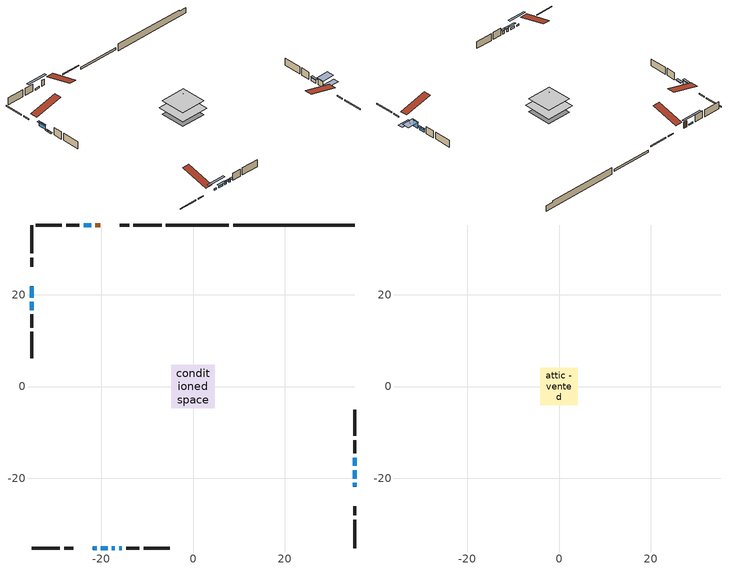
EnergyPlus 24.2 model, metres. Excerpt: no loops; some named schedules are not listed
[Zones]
conditioned space
 floor adiabatic (Floor3 construction): -2.5,-2.5 -2.5,2.5 2.5,2.5 2.5,-2.5 z0.98
 floor adiabatic (AdiabaticFloorConstruction): -4.76,-4.76 -4.76,4.76 4.76,4.76 4.76,-4.76 z0.98
 floor foundation (Slab1 construction): -4.1,-4.1 -4.1,4.1 4.1,4.1 4.1,-4.1 z-1.31
 floor foundation (Slab2 construction): -2.5,-2.5 -2.5,2.5 2.5,2.5 2.5,-2.5 z-0.61
 wall outside (RimJoist1 construction): -6.83,35.26 -13,35.26 / -35.26,-35.26 -29.09,-35.26 / -35.26,35.26 -35.26,29.09 / 35.26,-35.26 35.26,-29.09 z0.98:1.28
 wall outside (RimJoist2 construction): -13.93,35.26 -15.98,35.26 / -28.16,-35.26 -26.11,-35.26 / -35.26,28.16 -35.26,26.11 / 35.26,-28.16 35.26,-26.11 z0.98:1.28
 wall outside (AdiabaticWallConstruction 1): -20.26,35.26 -21.3,35.26 z0.98:3.01
 wall outside (AdiabaticWallConstruction): 35.26,-21.83 35.26,-21.02 z0.98:1.62; -21.83,-35.26 -21.02,-35.26 z0.98:1.49; 35.26,-20.09 35.26,-18.26 z0.98:2.99; -20.09,-35.26 -18.62,-35.26 z0.98:1.74; -17.69,-35.26 -17.08,-35.26 / -16.15,-35.26 -15.54,-35.26 z0.98:1.95; 35.26,-17.33 35.26,-15.5 z0.98:2.05; -35.26,21.83 -35.26,19.42 z0.98:2.4; -35.26,18.49 -35.26,16.66 z0.98:1.08; -22.23,35.26 -23.86,35.26 z0.98:1.44
 wall outside (Wall1 construction): -24.78,35.26 -27.67,35.26 / -14.61,-35.26 -11.72,-35.26 / -35.26,15.73 -35.26,12.84 / 35.26,-14.57 35.26,-11.68 z0.98:3.42
 wall outside (Wall2 construction): -28.6,35.26 -34.33,35.26 / -10.79,-35.26 -5.06,-35.26 / -35.26,11.91 -35.26,6.18 / 35.26,-10.76 35.26,-5.03 z0.98:3.42
 wall foundation (FoundationWall1 construction): 8.74,35.26,-1.31 8.74,35.26,0.98 32.61,35.26,0.98 32.61,35.26,0.54 35.26,35.26,0.54 35.26,35.26,-1.31
 wall foundation (FoundationWall2 construction): 7.81,35.26 -5.9,35.26 z-0.61:0.06
 window (WindowConstruction): 35.26,-21.83 35.26,-21.02 z0.98:1.61
 window (WindowConstruction 9): -21.83,-35.26 -21.02,-35.26 z0.98:1.49
 window (WindowConstruction 1): 35.26,-20.09 35.26,-18.26 z0.98:2.99
 window (WindowConstruction 2): -20.09,-35.26 -18.62,-35.26 z0.98:1.74
 window (WindowConstruction 6): -17.69,-35.26 -17.08,-35.26 z0.98:1.95
 window (WindowConstruction 7): -16.15,-35.26 -15.54,-35.26 z0.98:1.95
 window (WindowConstruction 3): 35.26,-17.33 35.26,-15.5 z0.98:2.05
 window (WindowConstruction 4): -35.26,21.83 -35.26,19.42 z0.98:2.4
 window (WindowConstruction 5): -35.26,18.49 -35.26,16.66 z0.98:1.08
 window (WindowConstruction 8): -22.23,35.26 -23.85,35.26 z0.98:1.44
 door (Door): -20.26,35.26 -21.3,35.26 z0.98:3.01
 ceiling adiabatic (AdiabaticFloorConstruction): 4.76,-4.76 4.76,4.76 -4.76,4.76 -4.76,-4.76 z0.98
attic - vented
 floor to conditioned space (Floor1 construction Reversed): -4.11,-4.11 -4.11,4.11 4.11,4.11 4.11,-4.11 z3.42
 floor to conditioned space (Floor2 construction Reversed): -2.41,-2.41 -2.41,2.41 2.41,2.41 2.41,-2.41 z3.42
 roof outside (Roof1 construction): -19.33,35.26,3.42 -19.33,25.88,5.76 -16.91,25.88,5.76 -16.91,35.26,3.42; -22.76,-35.26,3.42 -22.76,-25.88,5.76 -25.18,-25.88,5.76 -25.18,-35.26,3.42; -35.26,22.76,3.42 -25.88,22.76,5.76 -25.88,25.18,5.76 -35.26,25.18,3.42; 35.26,-22.76,3.42 25.88,-22.76,5.76 25.88,-25.18,5.76 35.26,-25.18,3.42
shading: 35.26,-20.59 35.26,-22.26 39.22,-22.26 39.22,-20.59 z2.04; -18.28,-35.26 -24.57,-35.26 -24.57,-35.87 -18.28,-35.87 z4.23; 35.26,-17.96 35.26,-20.39 39.22,-20.39 39.22,-17.96 z3.28; -18.09,-35.26 -20.62,-35.26 -20.62,-35.87 -18.09,-35.87 z2.27; -16.78,-35.26 -17.99,-35.26 -17.99,-35.87 -16.78,-35.87 z2.24; -15.24,-35.26 -16.45,-35.26 -16.45,-35.87 -15.24,-35.87 z2.24; 35.26,-15.28 35.26,-17.56 35.87,-17.56 35.87,-15.28 z2.28; -35.26,19.19 -35.26,22.06 -35.87,22.06 -35.87,19.19 z2.63; -35.26,16.43 -35.26,18.72 -35.87,18.72 -35.87,16.43 z1.31; -26.59,35.26 -19.49,35.26 -19.49,35.87 -26.59,35.87 z4.18
[Building]
Building 1: Terrain=Suburbs
[Site:Location]
Edmonton Intl AP_AB: Latitude {deg}=53.31; Longitude {deg}=-113.58; Time Zone {hr}=-7; Elevation {m}=723; Keep Site Location Information=Yes
[Site:GroundTemperature:Shallow]
-1.56185, -3.61833, -3.78302, -2.80711, 1.11059, 5.01004, 8.39065, 10.5322, 10.7141, 8.97234, 5.67794, 1.89811
[Site:WaterMainsTemperature]
Calculation Method=Schedule; Temperature Schedule=mains temperature schedule
[Material] Roughness=Rough; Thermal Absorptance=0.9
Name | Thickness {m} | Conductivity {W/m-K} | Density {kg/m3} | Specific Heat {J/kg-K} | Solar Absorptance | Visible Absorptance
asphalt or fiberglass shingles | 0.00635 | 0.162714 | 1121.4 | 1465.45 | 0.4 | 0.4
ceiling loosefill ins | 0.169333 | 0.0480833 | 16.02 | 1046.75 | 0.7 | 0.7
ceiling loosefill ins 1 | 0.0846667 | 0.0480833 | 16.02 | 1046.75 | 0.7 | 0.7
ceiling stud and cavity | 0.1397 | 0.121125 | 65.682 | 1177.47 | 0.7 | 0.7
ceiling stud and cavity 1 | 0.1397 | 0.661126 | 65.682 | 1177.47 | 0.7 | 0.7
concrete 4.0 in. | 0.1016 | 1.803125 | 2242.8 | 837.4 | 0.7 | 0.7
concrete 8.0 in. | 0.2032 | 1.803125 | 2242.8 | 837.4 | 0.7 | 0.7
door material | 0.04445 | 0.053851 | 512.64 | 1214.23 | 0.7 | 0.7
exterior vertical ins | 0.0457286 | 0.029427 | 32.04 | 1214.23 | 0.7 | 0.7
exterior vertical ins 1 | 0.0699518 | 0.029427 | 32.04 | 1214.23 | 0.7 | 0.7
floor covering | 0.0127 | 9.015625 | 54.468 | 1339.84 | 0.6 | 0.6
floor covering 1 | 0.0127 | 0.0433444 | 54.468 | 1339.84 | 0.6 | 0.6
floor rigid ins; wall rigid ins | 0.512978 | 0.029427 | 32.04 | 1214.23 | 0.7 | 0.7
floor stud and cavity | 0.0889 | 0.621767 | 50.32683 | 1063.81 | 0.7 | 0.7
floor stud and cavity 1 | 0.1397 | 1.75129 | 37.0049 | 1207.88 | 0.7 | 0.7
furniture material conditioned space 1 | 0.1524 | 0.115458 | 640.8 | 1214.23 | 0.6 | 0.6
gypsum board | 0.0127 | 0.160291 | 801 | 837.4 | 0.6 | 0.6
gypsum board 1 | 0.0127 | 0.160291 | 801 | 837.4 | 0.7 | 0.7
osb sheathing 0.5 in. | 0.0127 | 0.115458 | 512.64 | 1214.23 | 0.7 | 0.7
osb sheathing 0.75 in. | 0.01905 | 0.115458 | 512.64 | 1214.23 | 0.7 | 0.7
osb sheathing 2.0 in. | 0.0508 | 0.115458 | 512.64 | 1214.23 | 0.7 | 0.7
rim joist rigid ins | 0.051816 | 0.029427 | 32.04 | 1214.23 | 0.7 | 0.7
rim joist stud and cavity | 0.0508 | 0.0369597 | 125.044 | 1163.47 | 0.6 | 0.6
rim joist stud and cavity 1 | 0.0508 | 0.0384369 | 125.044 | 1163.47 | 0.6 | 0.6
wall stud and cavity | 0.1397 | 0.10277 | 139.0536 | 1170.24 | 0.7 | 0.7
wall stud and cavity 1 | 0.1397 | 0.100683 | 139.0536 | 1170.24 | 0.7 | 0.7
wall stud and cavity 2 | 0.0889 | 0.380278 | 52.3479 | 1209.89 | 0.7 | 0.7
wall stud and cavity 3 | 0.0889 | 0.391764 | 83.0341 | 1211.67 | 0.7 | 0.7
wood siding | 0.0254 | 0.102417 | 544.68 | 1172.36 | 0.4 | 0.4
wood siding 1; wood siding 2; wood siding 3 | 0.0254 | 0.102417 | 544.68 | 1172.36 | 0.7 | 0.7
[WindowMaterial:SimpleGlazingSystem]
Name | U-Factor {W/m2-K} | Solar Heat Gain Coefficient
WindowMaterial | 2.33252 | 0.42
WindowMaterial 1 | 2.22975 | 0.55
WindowMaterial 2 | 2.24395 | 0.5
WindowMaterial 3 | 2.32401 | 0.58
WindowMaterial 4 | 2.25246 | 0.61
WindowMaterial 5 | 2.90032 | 0.04
WindowMaterial 6 | 2.15083 | 0.57
WindowMaterial 7 | 6.73808 | 0.74
WindowMaterial 8 | 2.3717 | 0.38
WindowMaterial 9 | 2.35751 | 0.39
[Construction]
AdiabaticFloorConstruction: floor stud and cavity 1, floor rigid ins, osb sheathing 0.75 in., floor covering 1
AdiabaticWallConstruction: wood siding 2, wall rigid ins, wall stud and cavity 2, gypsum board
AdiabaticWallConstruction 1: wood siding 3, wall rigid ins, wall stud and cavity 2, gypsum board
Door: door material
Floor1 construction Reversed: gypsum board, ceiling stud and cavity, ceiling loosefill ins
Floor2 construction Reversed: gypsum board, ceiling stud and cavity 1, ceiling loosefill ins 1
Floor3 construction: floor stud and cavity, floor covering
FoundationWall1 construction; FoundationWall2 construction: concrete 8.0 in., gypsum board 1
furniture construction conditioned space 1: furniture material conditioned space 1
PartitionWallConstruction: gypsum board, wall stud and cavity 3, gypsum board
RimJoist1 construction: wood siding 1, rim joist rigid ins, osb sheathing 2.0 in., rim joist stud and cavity
RimJoist2 construction: wood siding 1, rim joist rigid ins, osb sheathing 2.0 in., rim joist stud and cavity 1
Roof1 construction: asphalt or fiberglass shingles
Slab1 construction; Slab2 construction: concrete 4.0 in.
Wall1 construction: wood siding, osb sheathing 0.5 in., wall stud and cavity, gypsum board
Wall2 construction: wood siding, osb sheathing 0.5 in., wall stud and cavity 1, gypsum board
WindowConstruction: WindowMaterial
WindowConstruction 1: WindowMaterial 1
WindowConstruction 2: WindowMaterial 2
WindowConstruction 3: WindowMaterial 3
WindowConstruction 4: WindowMaterial 4
WindowConstruction 5: WindowMaterial 5
WindowConstruction 6: WindowMaterial 6
WindowConstruction 7: WindowMaterial 7
WindowConstruction 8: WindowMaterial 8
WindowConstruction 9: WindowMaterial 9
[Zone] Multiplier=1; Part of Total Floor Area=Yes
Name | Volume {m3}
attic - vented | 34.9573
conditioned space | 414.1
[Space]
Name | Zone | Volume {m3}
attic - vented 1 | attic - vented | 34.9573
conditioned space 1 | conditioned space | 414.1
[ZoneInfiltration:EffectiveLeakageArea]
infil attic - vented 1: Zone or Space=attic - vented 1; Schedule=Always On Discrete; Effective Air Leakage Area {cm2}=3157.22; Stack Coefficient=0.000163137; Wind Coefficient=8.62971e-06
[ZoneMixing]
whole house fan mix: Zone or Space=attic - vented; Schedule=Always On Continuous; Design Flow Rate Calculation Method=Flow/Zone; Design Flow Rate {m3/s}=0; Source Zone or Space=conditioned space
[SurfaceProperty:ExposedFoundationPerimeter] Exposed Perimeter Calculation Method=TotalExposedPerimeter
Name | Total Exposed Perimeter {m}
Slab1 | 26.518
Slab2 | 13.716
[InternalMass] Zone or ZoneList=conditioned space; Space or SpaceList=conditioned space 1
Name | Construction | Surface Area {m2}
furniture mass conditioned space 1 | furniture construction conditioned space 1 | 83.2599
partition wall mass | PartitionWallConstruction | 183.15
[Lights]
interior lighting: Zone or ZoneList or Space or SpaceList=conditioned space 1; Schedule=interior lighting schedule; Design Level Calculation Method=LightingLevel; Lighting Level {W}=343.2; Return Air Fraction=0; Fraction Radiant=0.6; Fraction Visible=0.2; Fraction Replaceable=1
[People]
occupants: Zone or ZoneList or Space or SpaceList=conditioned space 1; Number of People Schedule=occupants schedule; Number of People Calculation Method=People; Number of People=3; Fraction Radiant=0.314171; Sensible Heat Fraction=0.56303; Activity Level Schedule=occupants activity schedule; Carbon Dioxide Generation Rate {m3/s-W}=0; Enable ASHRAE 55 Comfort Warnings=No; Mean Radiant Temperature Calculation Type=EnclosureAveraged
[ElectricEquipment] Zone or ZoneList or Space or SpaceList=conditioned space 1; Design Level Calculation Method=EquipmentLevel
Name | Schedule | Design Level {W} | Fraction Latent | Fraction Radiant | Fraction Lost
clothes dryer | clothes dryer schedule | 140.772 | 0.015 | 0.081 | 0.85
clothes washer | clothes washer schedule | 32.1985 | 0.03 | 0.162 | 0.7
cooking range | cooking range schedule | 215.147 | 0.08 | 0.432 | 0.2
dishwasher | dishwasher schedule | 66.8632 | 0.3 | 0.18 | 0.4
fridge | fridge schedule | 72.9452 | 0 | 0.6 | 0
mech vent bath fan 0 | mech vent bath fan 0 schedule | 50.2 | 0 | 0 | 1
mech vent bath fan 1 | mech vent bath fan 1 schedule | 50.2 | 0 | 0 | 1
mech vent house fan | mech vent house fan schedule | 0 | 0 | 0 | 1
mech vent house fan cfis | mech vent house fan cfis schedule | 0 | 0 | 0 | 0
mech vent range fan 0 | mech vent range fan 0 schedule | 57 | 0 | 0 | 1
misc plug loads | misc plug loads schedule | 494.7 | 0.045 | 0.513 | 0.1
whole house fan | Always On Discrete | 0 | 0 | 0 | 1
[OtherEquipment] Zone or ZoneList or Space or SpaceList=conditioned space 1; Design Level Calculation Method=EquipmentLevel
Name | Fuel Type | Schedule | Design Level {W} | Fraction Latent | Fraction Radiant | Fraction Lost
clothes dryer 1 | Electricity | clothes dryer schedule | 0 | 0.015 | 0.081 | 0.85
cooking range 1 | Electricity | cooking range schedule | 0 | 0.08 | 0.432 | 0.2
general water use latent | None | general water use schedule | 62.594 | 1 | 0 | 0
general water use sensible | None | general water use schedule | -61.6891 | 0 | 0.6 | 0
mech vent house fan latent load | None | Always On Discrete | 0 | 1 | 0 | 0
mech vent house fan sensible load | None | Always On Discrete | 0 | 0 | 0 | 0
water heater energy adjustment1 | NaturalGas | Always On Discrete | 0.01 | 0 | 0 | 1
[ZoneInfiltration:DesignFlowRate] Zone or ZoneList or Space or SpaceList=conditioned space 1; Schedule=Always On Discrete; Design Flow Rate Calculation Method=Flow/Zone; Design Flow Rate {m3/s}=0
infil flow; natural vent flow; whole house fan flow
[Foundation:Kiva] Initial Indoor Air Temperature {C}=18; Wall Depth Below Slab {m}=0.2032; Custom Block X Position 1 {m}=0.2159; Custom Block Z Position 1 {m}=0
Name | Wall Height Above Grade {m} | Custom Block Material Name 1 | Custom Block Depth 1 {m}
Foundation Kiva 1 | 0.979993 | exterior vertical ins | 2.28999
Foundation Kiva 2 | 0.0600151 | exterior vertical ins 1 | 0.670011
[Foundation:Kiva:Settings]
Soil Conductivity {W/m-K}=0.849921; Soil Density {kg/m3}=1842.3; Soil Specific Heat {J/kg-K}=418.7; Ground Solar Absorptivity=0.9; Ground Thermal Absorptivity=0.9; Ground Surface Roughness {m}=0.03; Far-Field Width {m}=40; Deep-Ground Boundary Condition=ZeroFlux; Deep-Ground Depth {m}=40; Minimum Cell Dimension {m}=0.2; Maximum Cell Growth Coefficient=3; Simulation Timestep=Timestep
[Exterior:Lights]
exterior lighting: Schedule=exterior lighting schedule; Design Level {W}=75.6
[Schedule:Constant]
Name | Hourly Value
Always On Continuous; mech vent house fan schedule; mech vent house fan cfis schedule; Always On Discrete | 1
occupants activity schedule | 117.228
fridge schedule | 0
[Schedule:Week:Daily]
interior lighting schedule Week Rule - Jan1-Jan27: interior lighting schedule day, interior lighting schedule day, interior lighting schedule day, interior lighting schedule day, interior lighting schedule day, interior lighting schedule day, interior lighting schedule day, interior lighting schedule default day, interior lighting schedule default day, interior lighting schedule default day, interior lighting schedule default day, interior lighting schedule default day
interior lighting schedule Week Rule - Jan28-Feb3: interior lighting schedule day, interior lighting schedule day, interior lighting schedule day, interior lighting schedule day, interior lighting schedule day 1, interior lighting schedule day 1, interior lighting schedule day 1, interior lighting schedule default day, interior lighting schedule default day, interior lighting schedule default day, interior lighting schedule default day, interior lighting schedule default day
interior lighting schedule Week Rule - Feb4-Feb24: interior lighting schedule day 1, interior lighting schedule day 1, interior lighting schedule day 1, interior lighting schedule day 1, interior lighting schedule day 1, interior lighting schedule day 1, interior lighting schedule day 1, interior lighting schedule default day, interior lighting schedule default day, interior lighting schedule default day, interior lighting schedule default day, interior lighting schedule default day
interior lighting schedule Week Rule - Feb25-Mar3: interior lighting schedule day 1, interior lighting schedule day 1, interior lighting schedule day 1, interior lighting schedule day 1, interior lighting schedule day 2, interior lighting schedule day 2, interior lighting schedule day 2, interior lighting schedule default day, interior lighting schedule default day, interior lighting schedule default day, interior lighting schedule default day, interior lighting schedule default day
interior lighting schedule Week Rule - Mar4-Mar31: interior lighting schedule day 2, interior lighting schedule day 2, interior lighting schedule day 2, interior lighting schedule day 2, interior lighting schedule day 2, interior lighting schedule day 2, interior lighting schedule day 2, interior lighting schedule default day, interior lighting schedule default day, interior lighting schedule default day, interior lighting schedule default day, interior lighting schedule default day
interior lighting schedule Week Rule - Apr1-Apr28: interior lighting schedule day 3, interior lighting schedule day 3, interior lighting schedule day 3, interior lighting schedule day 3, interior lighting schedule day 3, interior lighting schedule day 3, interior lighting schedule day 3, interior lighting schedule default day, interior lighting schedule default day, interior lighting schedule default day, interior lighting schedule default day, interior lighting schedule default day
interior lighting schedule Week Rule - Apr29-May5: interior lighting schedule day 3, interior lighting schedule day 3, interior lighting schedule day 4, interior lighting schedule day 4, interior lighting schedule day 4, interior lighting schedule day 4, interior lighting schedule day 4, interior lighting schedule default day, interior lighting schedule default day, interior lighting schedule default day, interior lighting schedule default day, interior lighting schedule default day
interior lighting schedule Week Rule - May6-May26: interior lighting schedule day 4, interior lighting schedule day 4, interior lighting schedule day 4, interior lighting schedule day 4, interior lighting schedule day 4, interior lighting schedule day 4, interior lighting schedule day 4, interior lighting schedule default day, interior lighting schedule default day, interior lighting schedule default day, interior lighting schedule default day, interior lighting schedule default day
interior lighting schedule Week Rule - May27-Jun2: interior lighting schedule day 4, interior lighting schedule day 4, interior lighting schedule day 4, interior lighting schedule day 4, interior lighting schedule day 4, interior lighting schedule day 5, interior lighting schedule day 5, interior lighting schedule default day, interior lighting schedule default day, interior lighting schedule default day, interior lighting schedule default day, interior lighting schedule default day
interior lighting schedule Week Rule - Jun3-Jun30: interior lighting schedule day 5, interior lighting schedule day 5, interior lighting schedule day 5, interior lighting schedule day 5, interior lighting schedule day 5, interior lighting schedule day 5, interior lighting schedule day 5, interior lighting schedule default day, interior lighting schedule default day, interior lighting schedule default day, interior lighting schedule default day, interior lighting schedule default day
interior lighting schedule Week Rule - Jul1-Jul28: interior lighting schedule day 6, interior lighting schedule day 6, interior lighting schedule day 6, interior lighting schedule day 6, interior lighting schedule day 6, interior lighting schedule day 6, interior lighting schedule day 6, interior lighting schedule default day, interior lighting schedule default day, interior lighting schedule default day, interior lighting schedule default day, interior lighting schedule default day
interior lighting schedule Week Rule - Jul29-Aug4: interior lighting schedule day 6, interior lighting schedule day 6, interior lighting schedule day 6, interior lighting schedule day 7, interior lighting schedule day 7, interior lighting schedule day 7, interior lighting schedule day 7, interior lighting schedule default day, interior lighting schedule default day, interior lighting schedule default day, interior lighting schedule default day, interior lighting schedule default day
interior lighting schedule Week Rule - Aug5-Aug25: interior lighting schedule day 7, interior lighting schedule day 7, interior lighting schedule day 7, interior lighting schedule day 7, interior lighting schedule day 7, interior lighting schedule day 7, interior lighting schedule day 7, interior lighting schedule default day, interior lighting schedule default day, interior lighting schedule default day, interior lighting schedule default day, interior lighting schedule default day
interior lighting schedule Week Rule - Aug26-Sep1: interior lighting schedule day 7, interior lighting schedule day 7, interior lighting schedule day 7, interior lighting schedule day 7, interior lighting schedule day 7, interior lighting schedule day 7, interior lighting schedule day 8, interior lighting schedule default day, interior lighting schedule default day, interior lighting schedule default day, interior lighting schedule default day, interior lighting schedule default day
interior lighting schedule Week Rule - Sep2-Sep29: interior lighting schedule day 8, interior lighting schedule day 8, interior lighting schedule day 8, interior lighting schedule day 8, interior lighting schedule day 8, interior lighting schedule day 8, interior lighting schedule day 8, interior lighting schedule default day, interior lighting schedule default day, interior lighting schedule default day, interior lighting schedule default day, interior lighting schedule default day
interior lighting schedule Week Rule - Sep30-Oct6: interior lighting schedule day 8, interior lighting schedule day 9, interior lighting schedule day 9, interior lighting schedule day 9, interior lighting schedule day 9, interior lighting schedule day 9, interior lighting schedule day 9, interior lighting schedule default day, interior lighting schedule default day, interior lighting schedule default day, interior lighting schedule default day, interior lighting schedule default day
interior lighting schedule Week Rule - Oct7-Oct27: interior lighting schedule day 9, interior lighting schedule day 9, interior lighting schedule day 9, interior lighting schedule day 9, interior lighting schedule day 9, interior lighting schedule day 9, interior lighting schedule day 9, interior lighting schedule default day, interior lighting schedule default day, interior lighting schedule default day, interior lighting schedule default day, interior lighting schedule default day
interior lighting schedule Week Rule - Oct28-Nov3: interior lighting schedule day 9, interior lighting schedule day 9, interior lighting schedule day 9, interior lighting schedule day 9, interior lighting schedule day 10, interior lighting schedule day 10, interior lighting schedule day 10, interior lighting schedule default day, interior lighting schedule default day, interior lighting schedule default day, interior lighting schedule default day, interior lighting schedule default day
interior lighting schedule Week Rule - Nov4-Nov24: interior lighting schedule day 10, interior lighting schedule day 10, interior lighting schedule day 10, interior lighting schedule day 10, interior lighting schedule day 10, interior lighting schedule day 10, interior lighting schedule day 10, interior lighting schedule default day, interior lighting schedule default day, interior lighting schedule default day, interior lighting schedule default day, interior lighting schedule default day
interior lighting schedule Week Rule - Nov25-Dec1: interior lighting schedule day 10, interior lighting schedule day 10, interior lighting schedule day 10, interior lighting schedule day 10, interior lighting schedule day 10, interior lighting schedule day 10, interior lighting schedule day 11, interior lighting schedule default day, interior lighting schedule default day, interior lighting schedule default day, interior lighting schedule default day, interior lighting schedule default day
interior lighting schedule Week Rule - Dec2-Dec31: interior lighting schedule day 11, interior lighting schedule day 11, interior lighting schedule day 11, interior lighting schedule day 11, interior lighting schedule day 11, interior lighting schedule day 11, interior lighting schedule day 11, interior lighting schedule default day, interior lighting schedule default day, interior lighting schedule default day, interior lighting schedule default day, interior lighting schedule default day
occupants schedule Week Rule - Jan1-Dec31: occupants schedule day, occupants schedule day, occupants schedule day, occupants schedule day, occupants schedule day, occupants schedule day, occupants schedule day, occupants schedule default day, occupants schedule default day, occupants schedule default day, occupants schedule default day, occupants schedule default day
clothes dryer schedule Week Rule - Jan1-Dec31: clothes dryer schedule day, clothes dryer schedule day, clothes dryer schedule day, clothes dryer schedule day, clothes dryer schedule day, clothes dryer schedule day, clothes dryer schedule day, clothes dryer schedule default day, clothes dryer schedule default day, clothes dryer schedule default day, clothes dryer schedule default day, clothes dryer schedule default day
clothes washer schedule Week Rule - Jan1-Dec31: clothes washer schedule day, clothes washer schedule day, clothes washer schedule day, clothes washer schedule day, clothes washer schedule day, clothes washer schedule day, clothes washer schedule day, clothes washer schedule default day, clothes washer schedule default day, clothes washer schedule default day, clothes washer schedule default day, clothes washer schedule default day
cooking range schedule Week Rule - Jan1-Dec31: cooking range schedule day, cooking range schedule day, cooking range schedule day, cooking range schedule day, cooking range schedule day, cooking range schedule day, cooking range schedule day, cooking range schedule default day, cooking range schedule default day, cooking range schedule default day, cooking range schedule default day, cooking range schedule default day
dishwasher schedule Week Rule - Jan1-Dec31: dishwasher schedule day, dishwasher schedule day, dishwasher schedule day, dishwasher schedule day, dishwasher schedule day, dishwasher schedule day, dishwasher schedule day, dishwasher schedule default day, dishwasher schedule default day, dishwasher schedule default day, dishwasher schedule default day, dishwasher schedule default day
mech vent bath fan 0 schedule Week Rule - Jan1-Dec31: mech vent bath fan 0 schedule day, mech vent bath fan 0 schedule day, mech vent bath fan 0 schedule day, mech vent bath fan 0 schedule day, mech vent bath fan 0 schedule day, mech vent bath fan 0 schedule day, mech vent bath fan 0 schedule day, mech vent bath fan 0 schedule default day, mech vent bath fan 0 schedule default day, mech vent bath fan 0 schedule default day, mech vent bath fan 0 schedule default day, mech vent bath fan 0 schedule default day
mech vent bath fan 1 schedule Week Rule - Jan1-Dec31: mech vent bath fan 1 schedule day, mech vent bath fan 1 schedule day, mech vent bath fan 1 schedule day, mech vent bath fan 1 schedule day, mech vent bath fan 1 schedule day, mech vent bath fan 1 schedule day, mech vent bath fan 1 schedule day, mech vent bath fan 1 schedule default day, mech vent bath fan 1 schedule default day, mech vent bath fan 1 schedule default day, mech vent bath fan 1 schedule default day, mech vent bath fan 1 schedule default day
mech vent range fan 0 schedule Week Rule - Jan1-Dec31: mech vent range fan 0 schedule day, mech vent range fan 0 schedule day, mech vent range fan 0 schedule day, mech vent range fan 0 schedule day, mech vent range fan 0 schedule day, mech vent range fan 0 schedule day, mech vent range fan 0 schedule day, mech vent range fan 0 schedule default day, mech vent range fan 0 schedule default day, mech vent range fan 0 schedule default day, mech vent range fan 0 schedule default day, mech vent range fan 0 schedule default day
misc plug loads schedule Week Rule - Jan1-Dec31: misc plug loads schedule day, misc plug loads schedule day, misc plug loads schedule day, misc plug loads schedule day, misc plug loads schedule day, misc plug loads schedule day, misc plug loads schedule day, misc plug loads schedule default day, misc plug loads schedule default day, misc plug loads schedule default day, misc plug loads schedule default day, misc plug loads schedule default day
general water use schedule Week Rule - Jan1-Dec31: general water use schedule day, general water use schedule day, general water use schedule day, general water use schedule day, general water use schedule day, general water use schedule day, general water use schedule day, general water use schedule default day, general water use schedule default day, general water use schedule default day, general water use schedule default day, general water use schedule default day
exterior lighting schedule Week Rule - Jan1-Jan27: exterior lighting schedule day, exterior lighting schedule day, exterior lighting schedule day, exterior lighting schedule day, exterior lighting schedule day, exterior lighting schedule day, exterior lighting schedule day, exterior lighting schedule default day, exterior lighting schedule default day, exterior lighting schedule default day, exterior lighting schedule default day, exterior lighting schedule default day
exterior lighting schedule Week Rule - Jan28-Feb3: exterior lighting schedule day, exterior lighting schedule day, exterior lighting schedule day, exterior lighting schedule day, exterior lighting schedule day 1, exterior lighting schedule day 1, exterior lighting schedule day 1, exterior lighting schedule default day, exterior lighting schedule default day, exterior lighting schedule default day, exterior lighting schedule default day, exterior lighting schedule default day
exterior lighting schedule Week Rule - Feb4-Feb24: exterior lighting schedule day 1, exterior lighting schedule day 1, exterior lighting schedule day 1, exterior lighting schedule day 1, exterior lighting schedule day 1, exterior lighting schedule day 1, exterior lighting schedule day 1, exterior lighting schedule default day, exterior lighting schedule default day, exterior lighting schedule default day, exterior lighting schedule default day, exterior lighting schedule default day
exterior lighting schedule Week Rule - Feb25-Mar3: exterior lighting schedule day 1, exterior lighting schedule day 1, exterior lighting schedule day 1, exterior lighting schedule day 1, exterior lighting schedule day 2, exterior lighting schedule day 2, exterior lighting schedule day 2, exterior lighting schedule default day, exterior lighting schedule default day, exterior lighting schedule default day, exterior lighting schedule default day, exterior lighting schedule default day
exterior lighting schedule Week Rule - Mar4-Mar31: exterior lighting schedule day 2, exterior lighting schedule day 2, exterior lighting schedule day 2, exterior lighting schedule day 2, exterior lighting schedule day 2, exterior lighting schedule day 2, exterior lighting schedule day 2, exterior lighting schedule default day, exterior lighting schedule default day, exterior lighting schedule default day, exterior lighting schedule default day, exterior lighting schedule default day
exterior lighting schedule Week Rule - Apr1-Apr28: exterior lighting schedule day 3, exterior lighting schedule day 3, exterior lighting schedule day 3, exterior lighting schedule day 3, exterior lighting schedule day 3, exterior lighting schedule day 3, exterior lighting schedule day 3, exterior lighting schedule default day, exterior lighting schedule default day, exterior lighting schedule default day, exterior lighting schedule default day, exterior lighting schedule default day
exterior lighting schedule Week Rule - Apr29-May5: exterior lighting schedule day 3, exterior lighting schedule day 3, exterior lighting schedule day 4, exterior lighting schedule day 4, exterior lighting schedule day 4, exterior lighting schedule day 4, exterior lighting schedule day 4, exterior lighting schedule default day, exterior lighting schedule default day, exterior lighting schedule default day, exterior lighting schedule default day, exterior lighting schedule default day
exterior lighting schedule Week Rule - May6-May26: exterior lighting schedule day 4, exterior lighting schedule day 4, exterior lighting schedule day 4, exterior lighting schedule day 4, exterior lighting schedule day 4, exterior lighting schedule day 4, exterior lighting schedule day 4, exterior lighting schedule default day, exterior lighting schedule default day, exterior lighting schedule default day, exterior lighting schedule default day, exterior lighting schedule default day
exterior lighting schedule Week Rule - May27-Jun2: exterior lighting schedule day 4, exterior lighting schedule day 4, exterior lighting schedule day 4, exterior lighting schedule day 4, exterior lighting schedule day 4, exterior lighting schedule day 5, exterior lighting schedule day 5, exterior lighting schedule default day, exterior lighting schedule default day, exterior lighting schedule default day, exterior lighting schedule default day, exterior lighting schedule default day
exterior lighting schedule Week Rule - Jun3-Jun30: exterior lighting schedule day 5, exterior lighting schedule day 5, exterior lighting schedule day 5, exterior lighting schedule day 5, exterior lighting schedule day 5, exterior lighting schedule day 5, exterior lighting schedule day 5, exterior lighting schedule default day, exterior lighting schedule default day, exterior lighting schedule default day, exterior lighting schedule default day, exterior lighting schedule default day
exterior lighting schedule Week Rule - Jul1-Jul28: exterior lighting schedule day 6, exterior lighting schedule day 6, exterior lighting schedule day 6, exterior lighting schedule day 6, exterior lighting schedule day 6, exterior lighting schedule day 6, exterior lighting schedule day 6, exterior lighting schedule default day, exterior lighting schedule default day, exterior lighting schedule default day, exterior lighting schedule default day, exterior lighting schedule default day
exterior lighting schedule Week Rule - Jul29-Aug4: exterior lighting schedule day 6, exterior lighting schedule day 6, exterior lighting schedule day 6, exterior lighting schedule day 7, exterior lighting schedule day 7, exterior lighting schedule day 7, exterior lighting schedule day 7, exterior lighting schedule default day, exterior lighting schedule default day, exterior lighting schedule default day, exterior lighting schedule default day, exterior lighting schedule default day
exterior lighting schedule Week Rule - Aug5-Aug25: exterior lighting schedule day 7, exterior lighting schedule day 7, exterior lighting schedule day 7, exterior lighting schedule day 7, exterior lighting schedule day 7, exterior lighting schedule day 7, exterior lighting schedule day 7, exterior lighting schedule default day, exterior lighting schedule default day, exterior lighting schedule default day, exterior lighting schedule default day, exterior lighting schedule default day
exterior lighting schedule Week Rule - Aug26-Sep1: exterior lighting schedule day 7, exterior lighting schedule day 7, exterior lighting schedule day 7, exterior lighting schedule day 7, exterior lighting schedule day 7, exterior lighting schedule day 7, exterior lighting schedule day 8, exterior lighting schedule default day, exterior lighting schedule default day, exterior lighting schedule default day, exterior lighting schedule default day, exterior lighting schedule default day
[Schedule:Year]
interior lighting schedule: interior lighting schedule Week Rule - Jan1-Jan27, 1, 1, 1, 27, interior lighting schedule Week Rule - Jan28-Feb3, 1, 28, 2, 3, interior lighting schedule Week Rule - Feb4-Feb24, 2, 4, 2, 24, interior lighting schedule Week Rule - Feb25-Mar3, 2, 25, 3, 3, interior lighting schedule Week Rule - Mar4-Mar31, 3, 4, 3, 31, interior lighting schedule Week Rule - Apr1-Apr28, 4, 1, 4, 28, interior lighting schedule Week Rule - Apr29-May5, 4, 29, 5, 5, interior lighting schedule Week Rule - May6-May26, 5, 6, 5, 26, interior lighting schedule Week Rule - May27-Jun2, 5, 27, 6, 2, interior lighting schedule Week Rule - Jun3-Jun30, 6, 3, 6, 30, interior lighting schedule Week Rule - Jul1-Jul28, 7, 1, 7, 28, interior lighting schedule Week Rule - Jul29-Aug4, 7, 29, 8, 4, interior lighting schedule Week Rule - Aug5-Aug25, 8, 5, 8, 25, interior lighting schedule Week Rule - Aug26-Sep1, 8, 26, 9, 1, interior lighting schedule Week Rule - Sep2-Sep29, 9, 2, 9, 29, interior lighting schedule Week Rule - Sep30-Oct6, 9, 30, 10, 6, interior lighting schedule Week Rule - Oct7-Oct27, 10, 7, 10, 27, interior lighting schedule Week Rule - Oct28-Nov3, 10, 28, 11, 3, interior lighting schedule Week Rule - Nov4-Nov24, 11, 4, 11, 24, interior lighting schedule Week Rule - Nov25-Dec1, 11, 25, 12, 1, interior lighting schedule Week Rule - Dec2-Dec31, 12, 2, 12, 31
occupants schedule: occupants schedule Week Rule - Jan1-Dec31, 1, 1, 12, 31
clothes dryer schedule: clothes dryer schedule Week Rule - Jan1-Dec31, 1, 1, 12, 31
clothes washer schedule: clothes washer schedule Week Rule - Jan1-Dec31, 1, 1, 12, 31
cooking range schedule: cooking range schedule Week Rule - Jan1-Dec31, 1, 1, 12, 31
dishwasher schedule: dishwasher schedule Week Rule - Jan1-Dec31, 1, 1, 12, 31
mech vent bath fan 0 schedule: mech vent bath fan 0 schedule Week Rule - Jan1-Dec31, 1, 1, 12, 31
mech vent bath fan 1 schedule: mech vent bath fan 1 schedule Week Rule - Jan1-Dec31, 1, 1, 12, 31
mech vent range fan 0 schedule: mech vent range fan 0 schedule Week Rule - Jan1-Dec31, 1, 1, 12, 31
misc plug loads schedule: misc plug loads schedule Week Rule - Jan1-Dec31, 1, 1, 12, 31
general water use schedule: general water use schedule Week Rule - Jan1-Dec31, 1, 1, 12, 31
exterior lighting schedule: exterior lighting schedule Week Rule - Jan1-Jan27, 1, 1, 1, 27, exterior lighting schedule Week Rule - Jan28-Feb3, 1, 28, 2, 3, exterior lighting schedule Week Rule - Feb4-Feb24, 2, 4, 2, 24, exterior lighting schedule Week Rule - Feb25-Mar3, 2, 25, 3, 3, exterior lighting schedule Week Rule - Mar4-Mar31, 3, 4, 3, 31, exterior lighting schedule Week Rule - Apr1-Apr28, 4, 1, 4, 28, exterior lighting schedule Week Rule - Apr29-May5, 4, 29, 5, 5, exterior lighting schedule Week Rule - May6-May26, 5, 6, 5, 26, exterior lighting schedule Week Rule - May27-Jun2, 5, 27, 6, 2, exterior lighting schedule Week Rule - Jun3-Jun30, 6, 3, 6, 30, exterior lighting schedule Week Rule - Jul1-Jul28, 7, 1, 7, 28, exterior lighting schedule Week Rule - Jul29-Aug4, 7, 29, 8, 4, exterior lighting schedule Week Rule - Aug5-Aug25, 8, 5, 8, 25, exterior lighting schedule Week Rule - Aug26-Sep1, 8, 26, 9, 1, exterior lighting schedule Week Rule - Sep2-Sep29, 9, 2, 9, 29, exterior lighting schedule Week Rule - Sep30-Oct6, 9, 30, 10, 6, exterior lighting schedule Week Rule - Oct7-Oct27, 10, 7, 10, 27, exterior lighting schedule Week Rule - Oct28-Nov3, 10, 28, 11, 3, exterior lighting schedule Week Rule - Nov4-Nov24, 11, 4, 11, 24, exterior lighting schedule Week Rule - Nov25-Dec1, 11, 25, 12, 1, exterior lighting schedule Week Rule - Dec2-Dec31, 12, 2, 12, 31
[Schedule:Compact]
mains temperature schedule: Through: 01/01, For: AllDays, Until: 24:00, 3.97167, Through: 01/02, For: AllDays, Until: 24:00, 3.90778, Through: 01/03, For: AllDays, Until: 24:00, 3.84556, Through: 01/04, For: AllDays, Until: 24:00, 3.78389, Through: 01/05, For: AllDays, Until: 24:00, 3.72278, Through: 01/06, For: AllDays, Until: 24:00, 3.66278, Through: 01/07, For: AllDays, Until: 24:00, 3.60389, Through: 01/08, For: AllDays, Until: 24:00, 3.54556, Through: 01/09, For: AllDays, Until: 24:00, 3.48833, Through: 01/10, For: AllDays, Until: 24:00, 3.43167, Through: 01/11, For: AllDays, Until: 24:00, 3.37611, Through: 01/12, For: AllDays, Until: 24:00, 3.32167, Through: 01/13, For: AllDays, Until: 24:00, 3.26833, Through: 01/14, For: AllDays, Until: 24:00, 3.21556, Through: 01/15, For: AllDays, Until: 24:00, 3.16444, Through: 01/16, For: AllDays, Until: 24:00, 3.11389, Through: 01/17, For: AllDays, Until: 24:00, 3.06444, Through: 01/18, For: AllDays, Until: 24:00, 3.01611, Through: 01/19, For: AllDays, Until: 24:00, 2.96889, Through: 01/20, For: AllDays, Until: 24:00, 2.92278, Through: 01/21, For: AllDays, Until: 24:00, 2.87722, Through: 01/22, For: AllDays, Until: 24:00, 2.83333, Through: 01/23, For: AllDays, Until: 24:00, 2.79056, Through: 01/24, For: AllDays, Until: 24:00, 2.74889, Through: 01/25, For: AllDays, Until: 24:00, 2.70833, Through: 01/26, For: AllDays, Until: 24:00, 2.66889, Through: 01/27, For: AllDays, Until: 24:00, 2.63056, Through: 01/28, For: AllDays, Until: 24:00, 2.59333, Through: 01/29, For: AllDays, Until: 24:00, 2.55778, Through: 01/30, For: AllDays, Until: 24:00, 2.52278, Through: 01/31, For: AllDays, Until: 24:00, 2.48944, Through: 02/01, For: AllDays, Until: 24:00, 2.45722, Through: 02/02, For: AllDays, Until: 24:00, 2.42611, Through: 02/03, For: AllDays, Until: 24:00, 2.39667, Through: 02/04, For: AllDays, Until: 24:00, 2.36833, Through: 02/05, For: AllDays, Until: 24:00, 2.34111, Through: 02/06, For: AllDays, Until: 24:00, 2.315, Through: 02/07, For: AllDays, Until: 24:00, 2.29056, Through: 02/08, For: AllDays, Until: 24:00, 2.26722, Through: 02/09, For: AllDays, Until: 24:00, 2.245, Through: 02/10, For: AllDays, Until: 24:00, 2.22444, Through: 02/11, For: AllDays, Until: 24:00, 2.20444, Through: 02/12, For: AllDays, Until: 24:00, 2.18667, Through: 02/13, For: AllDays, Until: 24:00, 2.17, Through: 02/14, For: AllDays, Until: 24:00, 2.15444, Through: 02/15, For: AllDays, Until: 24:00, 2.14, Through: 02/16, For: AllDays, Until: 24:00, 2.12722, Through: 02/17, For: AllDays, Until: 24:00, 2.11556, Through: 02/18, For: AllDays, Until: 24:00, 2.10556, Through: 02/19, For: AllDays, Until: 24:00, 2.09667, Through: 02/20, For: AllDays, Until: 24:00, 2.08889, Through: 02/21, For: AllDays, Until: 24:00, 2.08278, Through: 02/22, For: AllDays, Until: 24:00, 2.07833, Through: 02/23, For: AllDays, Until: 24:00, 2.07444, Through: 02/24, For: AllDays, Until: 24:00, 2.07278, Through: 02/25, For: AllDays, Until: 24:00, 2.07167, Through: 02/26, For: AllDays, Until: 24:00, 2.07222, Through: 02/27, For: AllDays, Until: 24:00, 2.07444, Through: 02/28, For: AllDays, Until: 24:00, 2.07778, Through: 03/01, For: AllDays, Until: 24:00, 2.08222, Through: 03/02, For: AllDays, Until: 24:00, 2.08833, Through: 03/03, For: AllDays, Until: 24:00, 2.09556, Through: 03/04, For: AllDays, Until: 24:00, 2.10444, Through: 03/05, For: AllDays, Until: 24:00, 2.11444, Through: 03/06, For: AllDays, Until: 24:00, 2.12556, Through: 03/07, For: AllDays, Until: 24:00, 2.13833, Through: 03/08, For: AllDays, Until: 24:00, 2.15278, Through: 03/09, For: AllDays, Until: 24:00, 2.16778, Through: 03/10, For: AllDays, Until: 24:00, 2.18444, Through: 03/11, For: AllDays, Until: 24:00, 2.20278, Through: 03/12, For: AllDays, Until: 24:00, 2.22167, Through: 03/13, For: AllDays, Until: 24:00, 2.24278, Through: 03/14, For: AllDays, Until: 24:00, 2.26444, Through: 03/15, For: AllDays, Until: 24:00, 2.28778, Through: 03/16, For: AllDays, Until: 24:00, 2.31222, Through: 03/17, For: AllDays, Until: 24:00, 2.33778, Through: 03/18, For: AllDays, Until: 24:00, 2.365, Through: 03/19, For: AllDays, Until: 24:00, 2.39333, Through: 03/20, For: AllDays, Until: 24:00, 2.42278, Through: 03/21, For: AllDays, Until: 24:00, 2.45389, Through: 03/22, For: AllDays, Until: 24:00, 2.48611, Through: 03/23, For: AllDays, Until: 24:00, 2.51889, Through: 03/24, For: AllDays, Until: 24:00, 2.55389, Through: 03/25, For: AllDays, Until: 24:00, 2.58944, Through: 03/26, For: AllDays, Until: 24:00, 2.62611, Through: 03/27, For: AllDays, Until: 24:00, 2.66444, Through: 03/28, For: AllDays, Until: 24:00, 2.70389, Through: 03/29, For: AllDays, Until: 24:00, 2.74389, Through: 03/30, For: AllDays, Until: 24:00, 2.78556, Through: 03/31, For: AllDays, Until: 24:00, 2.82833, Through: 04/01, For: AllDays, Until: 24:00, 2.87222, Through: 04/02, For: AllDays, Until: 24:00, 2.91722, Through: 04/03, For: AllDays, Until: 24:00, 2.96333, Through: 04/04, For: AllDays, Until: 24:00, 3.01056, Through: 04/05, For: AllDays, Until: 24:00, 3.05889, Through: 04/06, For: AllDays, Until: 24:00, 3.10833, Through: 04/07, For: AllDays, Until: 24:00, 3.15833, Through: 04/08, For: AllDays, Until: 24:00, 3.21, Through: 04/09, For: AllDays, Until: 24:00, 3.26222, Through: 04/10, For: AllDays, Until: 24:00, 3.31556, Through: 04/11, For: AllDays, Until: 24:00, 3.37, Through: 04/12, For: AllDays, Until: 24:00, 3.42556, Through: 04/13, For: AllDays, Until: 24:00, 3.48167, Through: 04/14, For: AllDays, Until: 24:00, 3.53889, Through: 04/15, For: AllDays, Until: 24:00, 3.59722, Through: 04/16, For: AllDays, Until: 24:00, 3.65611, Through: 04/17, For: AllDays, Until: 24:00, 3.71611, Through: 04/18, For: AllDays, Until: 24:00, 3.77667, Through: 04/19, For: AllDays, Until: 24:00, 3.83833, Through: 04/20, For: AllDays, Until: 24:00, 3.90111, Through: 04/21, For: AllDays, Until: 24:00, 3.96444, Through: 04/22, For: AllDays, Until: 24:00, 4.02833, Through: 04/23, For: AllDays, Until: 24:00, 4.09333, Through: 04/24, For: AllDays, Until: 24:00, 4.15889, Through: 04/25, For: AllDays, Until: 24:00, 4.225, Through: 04/26, For: AllDays, Until: 24:00, 4.29222, Through: 04/27, For: AllDays, Until: 24:00, 4.36, Through: 04/28, For: AllDays, Until: 24:00, 4.42833, Through: 04/29, For: AllDays, Until: 24:00, 4.49722, Through: 04/30, For: AllDays, Until: 24:00, 4.56667, Through: 05/01, For: AllDays, Until: 24:00, 4.63722, Through: 05/02, For: AllDays, Until: 24:00, 4.70833, Through: 05/03, For: AllDays, Until: 24:00, 4.77944, Through: 05/04, For: AllDays, Until: 24:00, 4.85167, Through: 05/05, For: AllDays, Until: 24:00, 4.92389, Through: 05/06, For: AllDays, Until: 24:00, 4.99722, Through: 05/07, For: AllDays, Until: 24:00, 5.07056, Through: 05/08, For: AllDays, Until: 24:00, 5.145, Through: 05/09, For: AllDays, Until: 24:00, 5.21944, Through: 05/10, For: AllDays, Until: 24:00, 5.29389, Through: 05/11, For: AllDays, Until: 24:00, 5.36944, Through: 05/12, For: AllDays, Until: 24:00, 5.445, Through: 05/13, For: AllDays, Until: 24:00, 5.52111, Through: 05/14, For: AllDays, Until: 24:00, 5.59722, Through: 05/15, For: AllDays, Until: 24:00, 5.67389, Through: 05/16, For: AllDays, Until: 24:00, 5.75056, Through: 05/17, For: AllDays, Until: 24:00, 5.82778, Through: 05/18, For: AllDays, Until: 24:00, 5.90556, Through: 05/19, For: AllDays, Until: 24:00, 5.98278, Through: 05/20, For: AllDays, Until: 24:00, 6.06056, Through: 05/21, For: AllDays, Until: 24:00, 6.13889, Through: 05/22, For: AllDays, Until: 24:00, 6.21667, Through: 05/23, For: AllDays, Until: 24:00, 6.295, Through: 05/24, For: AllDays, Until: 24:00, 6.37333, Through: 05/25, For: AllDays, Until: 24:00, 6.45222, Through: 05/26, For: AllDays, Until: 24:00, 6.53056, Through: 05/27, For: AllDays, Until: 24:00, 6.60889, Through: 05/28, For: AllDays, Until: 24:00, 6.68778, Through: 05/29, For: AllDays, Until: 24:00, 6.76611, Through: 05/30, For: AllDays, Until: 24:00, 6.84444, Through: 05/31, For: AllDays, Until: 24:00, 6.92278, Through: 06/01, For: AllDays, Until: 24:00, 7.00111, Through: 06/02, For: AllDays, Until: 24:00, 7.07944, Through: 06/03, For: AllDays, Until: 24:00, 7.15778, Through: 06/04, For: AllDays, Until: 24:00, 7.23556, Through: 06/05, For: AllDays, Until: 24:00, 7.31333, Through: 06/06, For: AllDays, Until: 24:00, 7.39056, Through: 06/07, For: AllDays, Until: 24:00, 7.46833, Through: 06/08, For: AllDays, Until: 24:00, 7.545, Through: 06/09, For: AllDays, Until: 24:00, 7.62222, Through: 06/10, For: AllDays, Until: 24:00, 7.69833, Through: 06/11, For: AllDays, Until: 24:00, 7.775, Through: 06/12, For: AllDays, Until: 24:00, 7.85056, Through: 06/13, For: AllDays, Until: 24:00, 7.92611, Through: 06/14, For: AllDays, Until: 24:00, 8.00111, Through: 06/15, For: AllDays, Until: 24:00, 8.07611, Through: 06/16, For: AllDays, Until: 24:00, 8.15056, Through: 06/17, For: AllDays, Until: 24:00, 8.22389, Through: 06/18, For: AllDays, Until: 24:00, 8.29778, Through: 06/19, For: AllDays, Until: 24:00, 8.37056, Through: 06/20, For: AllDays, Until: 24:00, 8.44278, Through: 06/21, For: AllDays, Until: 24:00, 8.51444, Through: 06/22, For: AllDays, Until: 24:00, 8.58611, Through: 06/23, For: AllDays, Until: 24:00, 8.65667, Through: 06/24, For: AllDays, Until: 24:00, 8.72667, Through: 06/25, For: AllDays, Until: 24:00, 8.79611, Through: 06/26, For: AllDays, Until: 24:00, 8.865, Through: 06/27, For: AllDays, Until: 24:00, 8.93333, Through: 06/28, For: AllDays, Until: 24:00, 9.00056, Through: 06/29, For: AllDays, Until: 24:00, 9.06778, Through: 06/30, For: AllDays, Until: 24:00, 9.13333, Through: 07/01, For: AllDays, Until: 24:00, 9.19889, Through: 07/02, For: AllDays, Until: 24:00, 9.26333, Through: 07/03, For: AllDays, Until: 24:00, 9.32722, Through: 07/04, For: AllDays, Until: 24:00, 9.39056, Through: 07/05, For: AllDays, Until: 24:00, 9.45278, Through: 07/06, For: AllDays, Until: 24:00, 9.51389, Through: 07/07, For: AllDays, Until: 24:00, 9.57444, Through: 07/08, For: AllDays, Until: 24:00, 9.63389, Through: 07/09, For: AllDays, Until: 24:00, 9.69278, Through: 07/10, For: AllDays, Until: 24:00, 9.75056, Through: 07/11, For: AllDays, Until: 24:00, 9.80778, Through: 07/12, For: AllDays, Until: 24:00, 9.86333, Through: 07/13, For: AllDays, Until: 24:00, 9.91833, Through: 07/14, For: AllDays, Until: 24:00, 9.97278, Through: 07/15, For: AllDays, Until: 24:00, 10.0256, Through: 07/16, For: AllDays, Until: 24:00, 10.0778, Through: 07/17, For: AllDays, Until: 24:00, 10.1289, Through: 07/18, For: AllDays, Until: 24:00, 10.1789, Through: 07/19, For: AllDays, Until: 24:00, 10.2278, Through: 07/20, For: AllDays, Until: 24:00, 10.2756, Through: 07/21, For: AllDays, Until: 24:00, 10.3222, Through: 07/22, For: AllDays, Until: 24:00, 10.3683, Through: 07/23, For: AllDays, Until: 24:00, 10.4128, Through: 07/24, For: AllDays, Until: 24:00, 10.4561, Through: 07/25, For: AllDays, Until: 24:00, 10.4989, Through: 07/26, For: AllDays, Until: 24:00, 10.54, Through: 07/27, For: AllDays, Until: 24:00, 10.58, Through: 07/28, For: AllDays, Until: 24:00, 10.6189, Through: 07/29, For: AllDays, Until: 24:00, 10.6567, Through: 07/30, For: AllDays, Until: 24:00, 10.6928, Through: 07/31, For: AllDays, Until: 24:00, 10.7283, Through: 08/01, For: AllDays, Until: 24:00, 10.7622, Through: 08/02, For: AllDays, Until: 24:00, 10.7956, Through: 08/03, For: AllDays, Until: 24:00, 10.8272, Through: 08/04, For: AllDays, Until: 24:00, 10.8572, Through: 08/05, For: AllDays, Until: 24:00, 10.8867, Through: 08/06, For: AllDays, Until: 24:00, 10.9144, Through: 08/07, For: AllDays, Until: 24:00, 10.9411, Through: 08/08, For: AllDays, Until: 24:00, 10.9667, Through: 08/09, For: AllDays, Until: 24:00, 10.9906, Through: 08/10, For: AllDays, Until: 24:00, 11.0133, Through: 08/11, For: AllDays, Until: 24:00, 11.035, Through: 08/12, For: AllDays, Until: 24:00, 11.055, Through: 08/13, For: AllDays, Until: 24:00, 11.0739, Through: 08/14, For: AllDays, Until: 24:00, 11.0917, Through: 08/15, For: AllDays, Until: 24:00, 11.1078, Through: 08/16, For: AllDays, Until: 24:00, 11.1228, Through: 08/17, For: AllDays, Until: 24:00, 11.1361, Through: 08/18, For: AllDays, Until: 24:00, 11.1483, Through: 08/19, For: AllDays, Until: 24:00, 11.1594, Through: 08/20, For: AllDays, Until: 24:00, 11.1689, Through: 08/21, For: AllDays, Until: 24:00, 11.1772, Through: 08/22, For: AllDays, Until: 24:00, 11.1844, Through: 08/23, For: AllDays, Until: 24:00, 11.19, Through: 08/24, For: AllDays, Until: 24:00, 11.1939, Through: 08/25, For: AllDays, Until: 24:00, 11.1967, Through: 08/26, For: AllDays, Until: 24:00, 11.1983, Through: 08/27, For: AllDays, Until: 24:00, 11.1983, Through: 08/28, For: AllDays, Until: 24:00, 11.1972, Through: 08/29, For: AllDays, Until: 24:00, 11.195, Through: 08/30, For: AllDays, Until: 24:00, 11.1911, Through: 08/31, For: AllDays, Until: 24:00, 11.1856, Through: 09/01, For: AllDays, Until: 24:00, 11.1789, Through: 09/02, For: AllDays, Until: 24:00, 11.1711, Through: 09/03, For: AllDays, Until: 24:00, 11.1617, Through: 09/04, For: AllDays, Until: 24:00, 11.1511, Through: 09/05, For: AllDays, Until: 24:00, 11.1394, Through: 09/06, For: AllDays, Until: 24:00, 11.1261, Through: 09/07, For: AllDays, Until: 24:00, 11.1111, Through: 09/08, For: AllDays, Until: 24:00, 11.0956, Through: 09/09, For: AllDays, Until: 24:00, 11.0778, Through: 09/10, For: AllDays, Until: 24:00, 11.0594, Through: 09/11, For: AllDays, Until: 24:00, 11.0394, Through: 09/12, For: AllDays, Until: 24:00, 11.0183, Through: 09/13, For: AllDays, Until: 24:00, 10.9961, Through: 09/14, For: AllDays, Until: 24:00, 10.9722, Through: 09/15, For: AllDays, Until: 24:00, 10.9472, Through: 09/16, For: AllDays, Until: 24:00, 10.9206, Through: 09/17, For: AllDays, Until: 24:00, 10.8928, Through: 09/18, For: AllDays, Until: 24:00, 10.8639, Through: 09/19, For: AllDays, Until: 24:00, 10.8339, Through: 09/20, For: AllDays, Until: 24:00, 10.8028, Through: 09/21, For: AllDays, Until: 24:00, 10.77, Through: 09/22, For: AllDays, Until: 24:00, 10.7361, Through: 09/23, For: AllDays, Until: 24:00, 10.7011, Through: 09/24, For: AllDays, Until: 24:00, 10.665, Through: 09/25, For: AllDays, Until: 24:00, 10.6272, Through: 09/26, For: AllDays, Until: 24:00, 10.5889, Through: 09/27, For: AllDays, Until: 24:00, 10.5489, Through: 09/28, For: AllDays, Until: 24:00, 10.5078, Through: 09/29, For: AllDays, Until: 24:00, 10.4661, Through: 09/30, For: AllDays, Until: 24:00, 10.4228, Through: 10/01, For: AllDays, Until: 24:00, 10.3783, Through: 10/02, For: AllDays, Until: 24:00, 10.3328, Through: 10/03, For: AllDays, Until: 24:00, 10.2861, Through: 10/04, For: AllDays, Until: 24:00, 10.2383, Through: 10/05, For: AllDays, Until: 24:00, 10.19, Through: 10/06, For: AllDays, Until: 24:00, 10.14, Through: 10/07, For: AllDays, Until: 24:00, 10.0894, Through: 10/08, For: AllDays, Until: 24:00, 10.0372, Through: 10/09, For: AllDays, Until: 24:00, 9.98444, Through: 10/10, For: AllDays, Until: 24:00, 9.93056, Through: 10/11, For: AllDays, Until: 24:00, 9.87611, Through: 10/12, For: AllDays, Until: 24:00, 9.82, Through: 10/13, For: AllDays, Until: 24:00, 9.76333, Through: 10/14, For: AllDays, Until: 24:00, 9.70611, Through: 10/15, For: AllDays, Until: 24:00, 9.64722, Through: 10/16, For: AllDays, Until: 24:00, 9.58778, Through: 10/17, For: AllDays, Until: 24:00, 9.52778, Through: 10/18, For: AllDays, Until: 24:00, 9.46667, Through: 10/19, For: AllDays, Until: 24:00, 9.40444, Through: 10/20, For: AllDays, Until: 24:00, 9.34167, Through: 10/21, For: AllDays, Until: 24:00, 9.27778, Through: 10/22, For: AllDays, Until: 24:00, 9.21333, Through: 10/23, For: AllDays, Until: 24:00, 9.14833, Through: 10/24, For: AllDays, Until: 24:00, 9.08222, Through: 10/25, For: AllDays, Until: 24:00, 9.01556, Through: 10/26, For: AllDays, Until: 24:00, 8.94833, Through: 10/27, For: AllDays, Until: 24:00, 8.88056, Through: 10/28, For: AllDays, Until: 24:00, 8.81167, Through: 10/29, For: AllDays, Until: 24:00, 8.74222, Through: 10/30, For: AllDays, Until: 24:00, 8.67222, Through: 10/31, For: AllDays, Until: 24:00, 8.60167, Through: 11/01, For: AllDays, Until: 24:00, 8.53056, Through: 11/02, For: AllDays, Until: 24:00, 8.45889, Through: 11/03, For: AllDays, Until: 24:00, 8.38667, Through: 11/04, For: AllDays, Until: 24:00, 8.31389, Through: 11/05, For: AllDays, Until: 24:00, 8.24056, Through: 11/06, For: AllDays, Until: 24:00, 8.16667, Through: 11/07, For: AllDays, Until: 24:00, 8.09278, Through: 11/08, For: AllDays, Until: 24:00, 8.01833, Through: 11/09, For: AllDays, Until: 24:00, 7.94278, Through: 11/10, For: AllDays, Until: 24:00, 7.86778, Through: 11/11, For: AllDays, Until: 24:00, 7.79167, Through: 11/12, For: AllDays, Until: 24:00, 7.71556, Through: 11/13, For: AllDays, Until: 24:00, 7.63944, Through: 11/14, For: AllDays, Until: 24:00, 7.56222, Through: 11/15, For: AllDays, Until: 24:00, 7.48556, Through: 11/16, For: AllDays, Until: 24:00, 7.40833, Through: 11/17, For: AllDays, Until: 24:00, 7.33056, Through: 11/18, For: AllDays, Until: 24:00, 7.25278, Through: 11/19, For: AllDays, Until: 24:00, 7.175, Through: 11/20, For: AllDays, Until: 24:00, 7.09722, Through: 11/21, For: AllDays, Until: 24:00, 7.01889, Through: 11/22, For: AllDays, Until: 24:00, 6.94056, Through: 11/23, For: AllDays, Until: 24:00, 6.86222, Through: 11/24, For: AllDays, Until: 24:00, 6.78389, Through: 11/25, For: AllDays, Until: 24:00, 6.705, Through: 11/26, For: AllDays, Until: 24:00, 6.62667, Through: 11/27, For: AllDays, Until: 24:00, 6.54833, Through: 11/28, For: AllDays, Until: 24:00, 6.46944, Through: 11/29, For: AllDays, Until: 24:00, 6.39111, Through: 11/30, For: AllDays, Until: 24:00, 6.31278, Through: 12/01, For: AllDays, Until: 24:00, 6.23444, Through: 12/02, For: AllDays, Until: 24:00, 6.15611, Through: 12/03, For: AllDays, Until: 24:00, 6.07833, Through: 12/04, For: AllDays, Until: 24:00, 6.00056, Through: 12/05, For: AllDays, Until: 24:00, 5.92278, Through: 12/06, For: AllDays, Until: 24:00, 5.84556, Through: 12/07, For: AllDays, Until: 24:00, 5.76833, Through: 12/08, For: AllDays, Until: 24:00, 5.69111, Through: 12/09, For: AllDays, Until: 24:00, 5.61444, Through: 12/10, For: AllDays, Until: 24:00, 5.53778, Through: 12/11, For: AllDays, Until: 24:00, 5.46222, Through: 12/12, For: AllDays, Until: 24:00, 5.38611, Through: 12/13, For: AllDays, Until: 24:00, 5.31111, Through: 12/14, For: AllDays, Until: 24:00, 5.23611, Through: 12/15, For: AllDays, Until: 24:00, 5.16167, Through: 12/16, For: AllDays, Until: 24:00, 5.08722, Through: 12/17, For: AllDays, Until: 24:00, 5.01389, Through: 12/18, For: AllDays, Until: 24:00, 4.94056, Through: 12/19, For: AllDays, Until: 24:00, 4.86778, Through: 12/20, For: AllDays, Until: 24:00, 4.79556, Through: 12/21, For: AllDays, Until: 24:00, 4.72389, Through: 12/22, For: AllDays, Until: 24:00, 4.65333, Through: 12/23, For: AllDays, Until: 24:00, 4.58278, Through: 12/24, For: AllDays, Until: 24:00, 4.51278, Through: 12/25, For: AllDays, Until: 24:00, 4.44389, Through: 12/26, For: AllDays, Until: 24:00, 4.375, Through: 12/27, For: AllDays, Until: 24:00, 4.30722, Through: 12/28, For: AllDays, Until: 24:00, 4.24, Through: 12/29, For: AllDays, Until: 24:00, 4.17333, Through: 12/30, For: AllDays, Until: 24:00, 4.10778, Through: 12/31, For: AllDays, Until: 24:00, 4.04278
